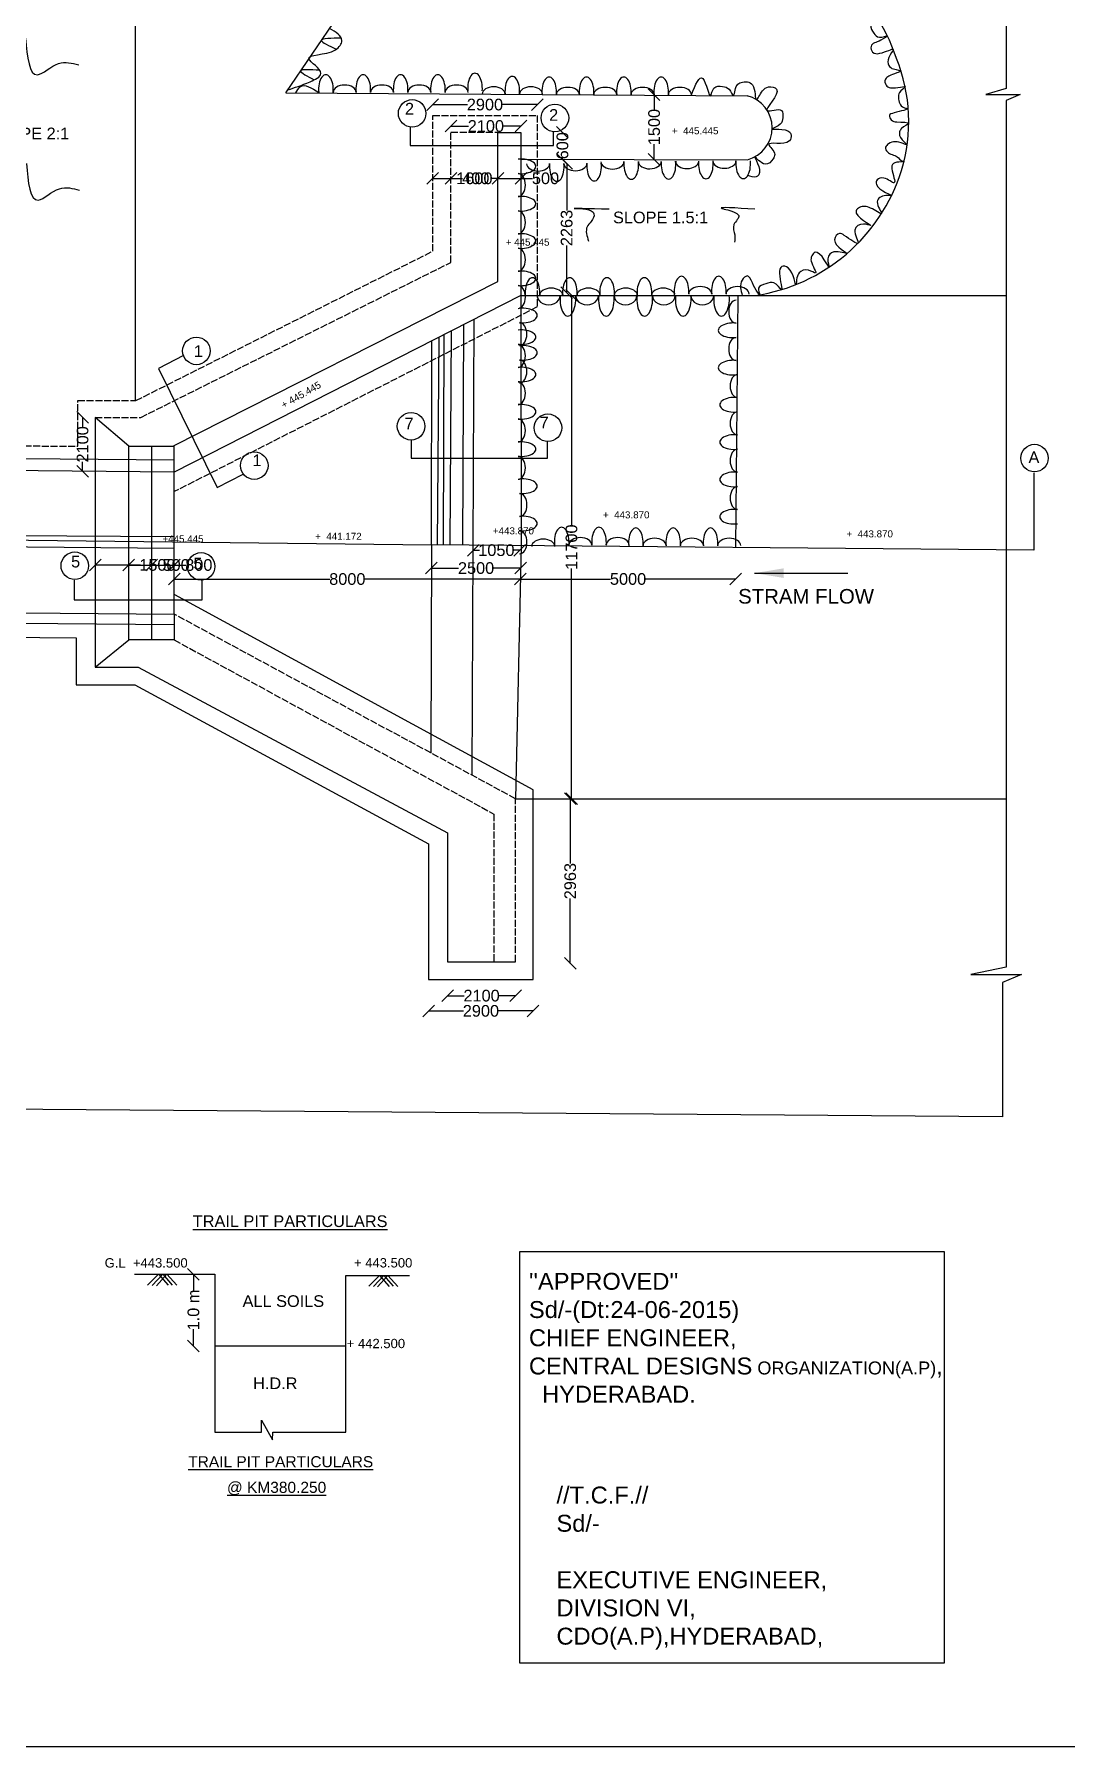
# Model space of a CAD drawing. Header units: millimetres. Extents: x 5760592 to 5768701, y 20978528 to 20983100.
# Drawn here: x 5765539 to 5767309, y 20978528 to 20981463 of the extents above; entities that cross this region are included whole.
import ezdxf

# ---------------------------------------------------------------- set-up
doc = ezdxf.new("R2010")
doc.units = ezdxf.units.MM
doc.header["$MEASUREMENT"] = 0
doc.linetypes.add('ACAD_ISO02W100', pattern=[15, 12, -3])
for name, color, linetype in [('DIMENSIONS', 7, 'Continuous'), ('DRAWING', 7, 'Continuous'), ('TEXT', 7, 'Continuous')]:
    doc.layers.add(name, color=color, linetype=linetype)
doc.styles.get("Standard").update_dxf_attribs({"font": 'arial.ttf', "height": 20})
doc.dimstyles.get("Standard").update_dxf_attribs({"dimtxt": 20, "dimasz": 20, "dimexe": 0.18, "dimexo": 0.0625, "dimgap": 0.09, "dimtad": 0, "dimdec": 0, "dimzin": 0, "dimdsep": 46, "dimtxsty": 'Standard', "dimblk": 'OBLIQUE', "dimcen": 0.09, "dimse1": 1, "dimse2": 1, "dimadec": 0, "dimazin": 0, "dimtfac": 1, "dimtdec": 0, "dimtofl": 0, "dimtmove": 0, "dimatfit": 3, "dimfxl": 1, "dimtolj": 1, "dimtzin": 0, "dimarcsym": 0})

# ---------------------------------------------------------------- blocks, each defined once
blk = doc.blocks.new('_Oblique')
at = {"color": 0, "linetype": 'ByBlock', "lineweight": -2}
blk.add_line((-0.5, -0.5), (0.5, 0.5), dxfattribs=at)
blk = doc.blocks.new('*D70')
at = {"layer": 'Defpoints', "color": 0}
for p in [(5765643.7, 20980806), (5765622, 20980713.5), (5765642.8, 20980713.5)]:
    blk.add_point(p, dxfattribs=at)
at = {"layer": 'DIMENSIONS', "color": 0, "lineweight": -2}
for p, q in [((5765622, 20980806), (5765622, 20980789.9)), ((5765622, 20980713.5), (5765622, 20980729.7))]:
    blk.add_line(p, q, dxfattribs=at)
at = {"layer": 'DIMENSIONS', "color": 0, "lineweight": -2, "xscale": 20, "yscale": 20, "zscale": 20}
for p, rotation in [((5765622, 20980806), 90), ((5765622, 20980713.5), 270)]:
    blk.add_blockref('_Oblique', p, dxfattribs=dict(at, rotation=rotation))
at = {"layer": 'DIMENSIONS', "color": 0, "insert": (5765622, 20980759.8), "char_height": 20, "attachment_point": 5, "rotation": 90}
blk.add_mtext('\\A1;2100', dxfattribs=at)
blk = doc.blocks.new('*D71')
at = {"layer": 'Defpoints', "color": 0}
for p in [(5765643.7, 20980553.1), (5765701.2, 20980553.1), (5765701.2, 20980553.1)]:
    blk.add_point(p, dxfattribs=at)
at = {"layer": 'DIMENSIONS', "color": 0, "lineweight": -2}
for p, q in [((5765643.7, 20980553.1), (5765701.2, 20980553.1)), ((5765701.2, 20980553.1), (5765721.2, 20980553.1))]:
    blk.add_line(p, q, dxfattribs=at)
at = {"layer": 'DIMENSIONS', "color": 0, "lineweight": -2, "xscale": 20, "yscale": 20, "zscale": 20, "rotation": 180}
blk.add_blockref('_Oblique', (5765643.7, 20980553.1), dxfattribs=at)
at = {"layer": 'DIMENSIONS', "color": 0, "lineweight": -2, "xscale": 20, "yscale": 20, "zscale": 20}
blk.add_blockref('_Oblique', (5765701.2, 20980553.1), dxfattribs=at)
at = {"layer": 'DIMENSIONS', "color": 0, "insert": (5765750.2, 20980553.1), "char_height": 20, "attachment_point": 5}
blk.add_mtext('\\A1;1500', dxfattribs=at)
blk = doc.blocks.new('*D72')
at = {"layer": 'Defpoints', "color": 0}
for p in [(5765701.2, 20980553.1), (5765740.1, 20980553), (5765740.1, 20980553)]:
    blk.add_point(p, dxfattribs=at)
at = {"layer": 'DIMENSIONS', "color": 0, "lineweight": -2}
for p, q in [((5765701.2, 20980553), (5765740.1, 20980553)), ((5765740.1, 20980553), (5765760.1, 20980553))]:
    blk.add_line(p, q, dxfattribs=at)
at = {"layer": 'DIMENSIONS', "color": 0, "lineweight": -2, "xscale": 20, "yscale": 20, "zscale": 20, "rotation": 180}
blk.add_blockref('_Oblique', (5765701.2, 20980553), dxfattribs=at)
at = {"layer": 'DIMENSIONS', "color": 0, "lineweight": -2, "xscale": 20, "yscale": 20, "zscale": 20}
blk.add_blockref('_Oblique', (5765740.1, 20980553), dxfattribs=at)
at = {"layer": 'DIMENSIONS', "color": 0, "insert": (5765782.3, 20980553), "char_height": 20, "attachment_point": 5}
blk.add_mtext('\\A1;500', dxfattribs=at)
blk = doc.blocks.new('*D73')
at = {"layer": 'Defpoints', "color": 0}
for p in [(5765740.1, 20980553), (5765779, 20980553), (5765779, 20980553)]:
    blk.add_point(p, dxfattribs=at)
at = {"layer": 'DIMENSIONS', "color": 0, "lineweight": -2}
for p, q in [((5765740.1, 20980553), (5765779, 20980553)), ((5765779, 20980553), (5765799, 20980553))]:
    blk.add_line(p, q, dxfattribs=at)
at = {"layer": 'DIMENSIONS', "color": 0, "lineweight": -2, "xscale": 20, "yscale": 20, "zscale": 20, "rotation": 180}
blk.add_blockref('_Oblique', (5765740.1, 20980553), dxfattribs=at)
at = {"layer": 'DIMENSIONS', "color": 0, "lineweight": -2, "xscale": 20, "yscale": 20, "zscale": 20}
blk.add_blockref('_Oblique', (5765779, 20980553), dxfattribs=at)
at = {"layer": 'DIMENSIONS', "color": 0, "insert": (5765821.2, 20980553), "char_height": 20, "attachment_point": 5}
blk.add_mtext('\\A1;800', dxfattribs=at)
blk = doc.blocks.new('*D74')
at = {"layer": 'Defpoints', "color": 0}
for p in [(5765779, 20980537.8), (5766372.4, 20980528.9), (5766372.4, 20980524.4)]:
    blk.add_point(p, dxfattribs=at)
at = {"layer": 'DIMENSIONS', "color": 0, "lineweight": -2}
for p, q in [((5765779, 20980528.9), (5766045.8, 20980528.9)), ((5766372.4, 20980528.9), (5766105.7, 20980528.9))]:
    blk.add_line(p, q, dxfattribs=at)
at = {"layer": 'DIMENSIONS', "color": 0, "lineweight": -2, "xscale": 20, "yscale": 20, "zscale": 20, "rotation": 180}
blk.add_blockref('_Oblique', (5765779, 20980528.9), dxfattribs=at)
at = {"layer": 'DIMENSIONS', "color": 0, "lineweight": -2, "xscale": 20, "yscale": 20, "zscale": 20}
blk.add_blockref('_Oblique', (5766372.4, 20980528.9), dxfattribs=at)
at = {"layer": 'DIMENSIONS', "color": 0, "insert": (5766075.7, 20980528.9), "char_height": 20, "attachment_point": 5}
blk.add_mtext('\\A1;8000', dxfattribs=at)
blk = doc.blocks.new('*D75')
at = {"layer": 'Defpoints', "color": 0}
for p in [(5766219.9, 20980551.2), (5766373, 20980547.7), (5766373, 20980547.7)]:
    blk.add_point(p, dxfattribs=at)
at = {"layer": 'DIMENSIONS', "color": 0, "lineweight": -2}
for p, q in [((5766219.9, 20980547.7), (5766266.3, 20980547.7)), ((5766373, 20980547.7), (5766326.5, 20980547.7))]:
    blk.add_line(p, q, dxfattribs=at)
at = {"layer": 'DIMENSIONS', "color": 0, "lineweight": -2, "xscale": 20, "yscale": 20, "zscale": 20, "rotation": 180}
blk.add_blockref('_Oblique', (5766219.9, 20980547.7), dxfattribs=at)
at = {"layer": 'DIMENSIONS', "color": 0, "lineweight": -2, "xscale": 20, "yscale": 20, "zscale": 20}
blk.add_blockref('_Oblique', (5766373, 20980547.7), dxfattribs=at)
at = {"layer": 'DIMENSIONS', "color": 0, "insert": (5766296.4, 20980547.7), "char_height": 20, "attachment_point": 5}
blk.add_mtext('\\A1;2500', dxfattribs=at)
blk = doc.blocks.new('*D76')
at = {"layer": 'Defpoints', "color": 0}
for p in [(5766291.5, 20980583.5), (5766371, 20980578.4), (5766371, 20980572.4)]:
    blk.add_point(p, dxfattribs=at)
at = {"layer": 'DIMENSIONS', "color": 0, "lineweight": -2}
for p, q in [((5766291.5, 20980578.4), (5766302.2, 20980578.4)), ((5766371, 20980578.4), (5766360.2, 20980578.4))]:
    blk.add_line(p, q, dxfattribs=at)
at = {"layer": 'DIMENSIONS', "color": 0, "lineweight": -2, "xscale": 20, "yscale": 20, "zscale": 20, "rotation": 180}
blk.add_blockref('_Oblique', (5766291.5, 20980578.4), dxfattribs=at)
at = {"layer": 'DIMENSIONS', "color": 0, "lineweight": -2, "xscale": 20, "yscale": 20, "zscale": 20}
blk.add_blockref('_Oblique', (5766371, 20980578.4), dxfattribs=at)
at = {"layer": 'DIMENSIONS', "color": 0, "insert": (5766331.2, 20980578.4), "char_height": 20, "attachment_point": 5}
blk.add_mtext('\\A1;1050', dxfattribs=at)
blk = doc.blocks.new('*D77')
at = {"layer": 'Defpoints', "color": 0}
for p in [(5766467, 20981015), (5766460, 20980152.4), (5766467, 20980152.4)]:
    blk.add_point(p, dxfattribs=at)
at = {"layer": 'DIMENSIONS', "color": 0, "lineweight": -2}
for p, q in [((5766460, 20981015), (5766460, 20980620.4)), ((5766460, 20980152.4), (5766460, 20980546.9))]:
    blk.add_line(p, q, dxfattribs=at)
at = {"layer": 'DIMENSIONS', "color": 0, "lineweight": -2, "xscale": 20, "yscale": 20, "zscale": 20}
for p, rotation in [((5766460, 20981015), 90), ((5766460, 20980152.4), 270)]:
    blk.add_blockref('_Oblique', p, dxfattribs=dict(at, rotation=rotation))
at = {"layer": 'DIMENSIONS', "color": 0, "insert": (5766460, 20980583.7), "char_height": 20, "attachment_point": 5, "rotation": 90}
blk.add_mtext('\\A1;11700', dxfattribs=at)
blk = doc.blocks.new('*D78')
at = {"layer": 'Defpoints', "color": 0}
for p in [(5766451.7, 20981241.3), (5766466.7, 20981241.3), (5766444.5, 20981019.9)]:
    blk.add_point(p, dxfattribs=at)
at = {"layer": 'DIMENSIONS', "color": 0, "lineweight": -2}
for p, q in [((5766451.7, 20981241.3), (5766451.7, 20981160.7)), ((5766451.7, 20981019.9), (5766451.7, 20981100.5))]:
    blk.add_line(p, q, dxfattribs=at)
at = {"layer": 'DIMENSIONS', "color": 0, "lineweight": -2, "xscale": 20, "yscale": 20, "zscale": 20}
for p, rotation in [((5766451.7, 20981241.3), 90), ((5766451.7, 20981019.9), 270)]:
    blk.add_blockref('_Oblique', p, dxfattribs=dict(at, rotation=rotation))
at = {"layer": 'DIMENSIONS', "color": 0, "insert": (5766451.7, 20981130.6), "char_height": 20, "attachment_point": 5, "rotation": 90}
blk.add_mtext('\\A1;2263', dxfattribs=at)
blk = doc.blocks.new('*D79')
at = {"layer": 'Defpoints', "color": 0}
for p in [(5766253.3, 20981215.7), (5766333.8, 20981215.7), (5766333.8, 20981215.7)]:
    blk.add_point(p, dxfattribs=at)
at = {"layer": 'DIMENSIONS', "color": 0, "lineweight": -2}
for p, q in [((5766253.3, 20981215.7), (5766264.5, 20981215.7)), ((5766333.8, 20981215.7), (5766322.5, 20981215.7))]:
    blk.add_line(p, q, dxfattribs=at)
at = {"layer": 'DIMENSIONS', "color": 0, "lineweight": -2, "xscale": 20, "yscale": 20, "zscale": 20, "rotation": 180}
blk.add_blockref('_Oblique', (5766253.3, 20981215.7), dxfattribs=at)
at = {"layer": 'DIMENSIONS', "color": 0, "lineweight": -2, "xscale": 20, "yscale": 20, "zscale": 20}
blk.add_blockref('_Oblique', (5766333.8, 20981215.7), dxfattribs=at)
at = {"layer": 'DIMENSIONS', "color": 0, "insert": (5766293.5, 20981215.7), "char_height": 20, "attachment_point": 5}
blk.add_mtext('\\A1;1600', dxfattribs=at)
blk = doc.blocks.new('*D80')
at = {"layer": 'Defpoints', "color": 0}
for p in [(5766222, 20981215.7), (5766253.3, 20981215.7), (5766253.3, 20981215.7)]:
    blk.add_point(p, dxfattribs=at)
at = {"layer": 'DIMENSIONS', "color": 0, "lineweight": -2}
for p, q in [((5766222, 20981215.7), (5766253.3, 20981215.7)), ((5766253.3, 20981215.7), (5766273.3, 20981215.7))]:
    blk.add_line(p, q, dxfattribs=at)
at = {"layer": 'DIMENSIONS', "color": 0, "lineweight": -2, "xscale": 20, "yscale": 20, "zscale": 20, "rotation": 180}
blk.add_blockref('_Oblique', (5766222, 20981215.7), dxfattribs=at)
at = {"layer": 'DIMENSIONS', "color": 0, "lineweight": -2, "xscale": 20, "yscale": 20, "zscale": 20}
blk.add_blockref('_Oblique', (5766253.3, 20981215.7), dxfattribs=at)
at = {"layer": 'DIMENSIONS', "color": 0, "insert": (5766295.8, 20981215.7), "char_height": 20, "attachment_point": 5}
blk.add_mtext('\\A1;400', dxfattribs=at)
blk = doc.blocks.new('*D81')
at = {"layer": 'Defpoints', "color": 0}
for p in [(5766333.8, 20981215.7), (5766373.2, 20981215.7), (5766373.2, 20981215.7)]:
    blk.add_point(p, dxfattribs=at)
at = {"layer": 'DIMENSIONS', "color": 0, "lineweight": -2}
for p, q in [((5766333.8, 20981215.7), (5766373.2, 20981215.7)), ((5766373.2, 20981215.7), (5766393.2, 20981215.7))]:
    blk.add_line(p, q, dxfattribs=at)
at = {"layer": 'DIMENSIONS', "color": 0, "lineweight": -2, "xscale": 20, "yscale": 20, "zscale": 20, "rotation": 180}
blk.add_blockref('_Oblique', (5766333.8, 20981215.7), dxfattribs=at)
at = {"layer": 'DIMENSIONS', "color": 0, "lineweight": -2, "xscale": 20, "yscale": 20, "zscale": 20}
blk.add_blockref('_Oblique', (5766373.2, 20981215.7), dxfattribs=at)
at = {"layer": 'DIMENSIONS', "color": 0, "insert": (5766415.4, 20981215.7), "char_height": 20, "attachment_point": 5}
blk.add_mtext('\\A1;500', dxfattribs=at)
blk = doc.blocks.new('*D82')
at = {"layer": 'Defpoints', "color": 0}
for p in [(5766253.3, 20981294.9), (5766373.2, 20981305.3), (5766373.2, 20981294.5)]:
    blk.add_point(p, dxfattribs=at)
at = {"layer": 'DIMENSIONS', "color": 0, "lineweight": -2}
for p, q in [((5766253.3, 20981305.3), (5766283.2, 20981305.3)), ((5766373.2, 20981305.3), (5766343.3, 20981305.3))]:
    blk.add_line(p, q, dxfattribs=at)
at = {"layer": 'DIMENSIONS', "color": 0, "lineweight": -2, "xscale": 20, "yscale": 20, "zscale": 20, "rotation": 180}
blk.add_blockref('_Oblique', (5766253.3, 20981305.3), dxfattribs=at)
at = {"layer": 'DIMENSIONS', "color": 0, "lineweight": -2, "xscale": 20, "yscale": 20, "zscale": 20}
blk.add_blockref('_Oblique', (5766373.2, 20981305.3), dxfattribs=at)
at = {"layer": 'DIMENSIONS', "color": 0, "insert": (5766313.2, 20981305.3), "char_height": 20, "attachment_point": 5}
blk.add_mtext('\\A1;2100', dxfattribs=at)
blk = doc.blocks.new('*D83')
at = {"layer": 'Defpoints', "color": 0}
for p in [(5766222, 20981323.5), (5766401.2, 20981342.1), (5766401.2, 20981323.5)]:
    blk.add_point(p, dxfattribs=at)
at = {"layer": 'DIMENSIONS', "color": 0, "lineweight": -2}
for p, q in [((5766222, 20981342.1), (5766281.5, 20981342.1)), ((5766401.2, 20981342.1), (5766341.7, 20981342.1))]:
    blk.add_line(p, q, dxfattribs=at)
at = {"layer": 'DIMENSIONS', "color": 0, "lineweight": -2, "xscale": 20, "yscale": 20, "zscale": 20, "rotation": 180}
blk.add_blockref('_Oblique', (5766222, 20981342.1), dxfattribs=at)
at = {"layer": 'DIMENSIONS', "color": 0, "lineweight": -2, "xscale": 20, "yscale": 20, "zscale": 20}
blk.add_blockref('_Oblique', (5766401.2, 20981342.1), dxfattribs=at)
at = {"layer": 'DIMENSIONS', "color": 0, "insert": (5766311.6, 20981342.1), "char_height": 20, "attachment_point": 5}
blk.add_mtext('\\A1;2900', dxfattribs=at)
blk = doc.blocks.new('*D84')
at = {"layer": 'Defpoints', "color": 0}
for p in [(5766429.3, 20981294.6), (5766429.2, 20981248.6), (5766444.5, 20981248.6)]:
    blk.add_point(p, dxfattribs=at)
at = {"layer": 'DIMENSIONS', "color": 0, "lineweight": -2}
for p, q in [((5766444.5, 20981294.6), (5766444.5, 20981293.8)), ((5766444.5, 20981248.6), (5766444.5, 20981249.4))]:
    blk.add_line(p, q, dxfattribs=at)
at = {"layer": 'DIMENSIONS', "color": 0, "lineweight": -2, "xscale": 20, "yscale": 20, "zscale": 20}
for p, rotation in [((5766444.5, 20981294.6), 90), ((5766444.5, 20981248.6), 270)]:
    blk.add_blockref('_Oblique', p, dxfattribs=dict(at, rotation=rotation))
at = {"layer": 'DIMENSIONS', "color": 0, "insert": (5766444.5, 20981271.6), "char_height": 20, "attachment_point": 5, "rotation": 90}
blk.add_mtext('\\A1;600', dxfattribs=at)
blk = doc.blocks.new('*D85')
at = {"layer": 'Defpoints', "color": 0}
for p in [(5766601.4, 20981359), (5766601.1, 20981248.2), (5766601.6, 20981248.2)]:
    blk.add_point(p, dxfattribs=at)
at = {"layer": 'DIMENSIONS', "color": 0, "lineweight": -2}
for p, q in [((5766601.6, 20981359), (5766601.6, 20981332.6)), ((5766601.6, 20981248.2), (5766601.6, 20981274.6))]:
    blk.add_line(p, q, dxfattribs=at)
at = {"layer": 'DIMENSIONS', "color": 0, "lineweight": -2, "xscale": 20, "yscale": 20, "zscale": 20}
for p, rotation in [((5766601.6, 20981359), 90), ((5766601.6, 20981248.2), 270)]:
    blk.add_blockref('_Oblique', p, dxfattribs=dict(at, rotation=rotation))
at = {"layer": 'DIMENSIONS', "color": 0, "insert": (5766601.6, 20981303.6), "char_height": 20, "attachment_point": 5, "rotation": 90}
blk.add_mtext('\\A1;1500', dxfattribs=at)
blk = doc.blocks.new('*D86')
at = {"layer": 'Defpoints', "color": 0}
for p in [(5766741.3, 20980582.9), (5766741.3, 20980529), (5766372.4, 20980524.4)]:
    blk.add_point(p, dxfattribs=at)
at = {"layer": 'DIMENSIONS', "color": 0, "lineweight": -2}
for p, q in [((5766372.4, 20980529), (5766527, 20980529)), ((5766741.3, 20980529), (5766586.8, 20980529))]:
    blk.add_line(p, q, dxfattribs=at)
at = {"layer": 'DIMENSIONS', "color": 0, "lineweight": -2, "xscale": 20, "yscale": 20, "zscale": 20, "rotation": 180}
blk.add_blockref('_Oblique', (5766372.4, 20980529), dxfattribs=at)
at = {"layer": 'DIMENSIONS', "color": 0, "lineweight": -2, "xscale": 20, "yscale": 20, "zscale": 20}
blk.add_blockref('_Oblique', (5766741.3, 20980529), dxfattribs=at)
at = {"layer": 'DIMENSIONS', "color": 0, "insert": (5766556.9, 20980529), "char_height": 20, "attachment_point": 5}
blk.add_mtext('\\A1;5000', dxfattribs=at)
blk = doc.blocks.new('*D101')
at = {"layer": 'Defpoints', "color": 0}
for p in [(5766215.1, 20979842.5), (5766394.2, 20979849.4), (5766394.2, 20979788.8)]:
    blk.add_point(p, dxfattribs=at)
at = {"layer": 'TEXT', "color": 0, "lineweight": -2}
for p, q in [((5766215.1, 20979788.8), (5766274.6, 20979788.8)), ((5766394.2, 20979788.8), (5766334.7, 20979788.8))]:
    blk.add_line(p, q, dxfattribs=at)
at = {"layer": 'TEXT', "color": 0, "lineweight": -2, "xscale": 20, "yscale": 20, "zscale": 20, "rotation": 180}
blk.add_blockref('_Oblique', (5766215.1, 20979788.8), dxfattribs=at)
at = {"layer": 'TEXT', "color": 0, "lineweight": -2, "xscale": 20, "yscale": 20, "zscale": 20}
blk.add_blockref('_Oblique', (5766394.2, 20979788.8), dxfattribs=at)
at = {"layer": 'TEXT', "color": 0, "insert": (5766304.7, 20979788.8), "char_height": 20, "attachment_point": 5}
blk.add_mtext('\\A1;2900', dxfattribs=at)
blk = doc.blocks.new('*D102')
at = {"layer": 'Defpoints', "color": 0}
for p in [(5766247.5, 20979873.1), (5766364, 20979873.1), (5766364, 20979814.9)]:
    blk.add_point(p, dxfattribs=at)
at = {"layer": 'TEXT', "color": 0, "lineweight": -2}
for p, q in [((5766247.5, 20979814.9), (5766275.7, 20979814.9)), ((5766364, 20979814.9), (5766335.9, 20979814.9))]:
    blk.add_line(p, q, dxfattribs=at)
at = {"layer": 'TEXT', "color": 0, "lineweight": -2, "xscale": 20, "yscale": 20, "zscale": 20, "rotation": 180}
blk.add_blockref('_Oblique', (5766247.5, 20979814.9), dxfattribs=at)
at = {"layer": 'TEXT', "color": 0, "lineweight": -2, "xscale": 20, "yscale": 20, "zscale": 20}
blk.add_blockref('_Oblique', (5766364, 20979814.9), dxfattribs=at)
at = {"layer": 'TEXT', "color": 0, "insert": (5766305.8, 20979814.9), "char_height": 20, "attachment_point": 5}
blk.add_mtext('\\A1;2100', dxfattribs=at)
blk = doc.blocks.new('*D103')
at = {"layer": 'Defpoints', "color": 0}
for p in [(5766460, 20980152.4), (5766457.8, 20979870.2), (5766460, 20979870.2)]:
    blk.add_point(p, dxfattribs=at)
at = {"layer": 'TEXT', "color": 0, "lineweight": -2}
for p, q in [((5766457.8, 20980152.4), (5766457.8, 20980041.4)), ((5766457.8, 20979870.2), (5766457.8, 20979981.2))]:
    blk.add_line(p, q, dxfattribs=at)
at = {"layer": 'TEXT', "color": 0, "lineweight": -2, "xscale": 20, "yscale": 20, "zscale": 20}
for p, rotation in [((5766457.8, 20980152.4), 90), ((5766457.8, 20979870.2), 270)]:
    blk.add_blockref('_Oblique', p, dxfattribs=dict(at, rotation=rotation))
at = {"layer": 'TEXT', "color": 0, "insert": (5766457.8, 20980011.3), "char_height": 20, "attachment_point": 5, "rotation": 90}
blk.add_mtext('\\A1;2963', dxfattribs=at)
blk = doc.blocks.new('*D104')
at = {"layer": 'Defpoints', "color": 0}
for p in [(5765848.6, 20979337.5), (5765812, 20979214.8), (5765848.6, 20979214.8)]:
    blk.add_point(p, dxfattribs=at)
at = {"layer": 'TEXT', "color": 0, "lineweight": -2}
for p, q in [((5765812, 20979337.5), (5765812, 20979308.8)), ((5765812, 20979214.8), (5765812, 20979243.6))]:
    blk.add_line(p, q, dxfattribs=at)
at = {"layer": 'TEXT', "color": 0, "lineweight": -2, "xscale": 20, "yscale": 20, "zscale": 20}
for p, rotation in [((5765812, 20979337.5), 90), ((5765812, 20979214.8), 270)]:
    blk.add_blockref('_Oblique', p, dxfattribs=dict(at, rotation=rotation))
at = {"layer": 'TEXT', "color": 0, "insert": (5765812, 20979276.2), "char_height": 20, "attachment_point": 5, "rotation": 90}
blk.add_mtext('\\A1;1.0 m', dxfattribs=at)

msp = doc.modelspace()

# ---------------------------------------------------------------- linework, layer by layer
at = {"layer": 'DIMENSIONS', "color": 0}
msp.add_lwpolyline([(5766371.6, 20979376.5), (5767098.5, 20979376.5), (5767098.5, 20978671.1), (5766371.6, 20978671.1)], close=True, dxfattribs=at)
at = {"layer": 'DRAWING', "color": 0}
msp.add_lwpolyline([(5760592.1, 20983100), (5768629.1, 20983100), (5768629.1, 20978527.7), (5760592.1, 20978527.7)], close=True, dxfattribs=at)
for points in [[(5763652.4, 20981724.9), (5766031.7, 20981724.9), (5766057, 20981674.8), (5766057, 20981724.9), (5767017.5, 20981724.9), (5767038.4, 20981684.8), (5767038.4, 20981724.6), (5767204.8, 20981724.6), (5767204.8, 20981369.8), (5767170, 20981359.6), (5767228.9, 20981359.6), (5767204.8, 20981349.3), (5767204.8, 20979864), (5767144.6, 20979851.4), (5767231.2, 20979851.4), (5767198.5, 20979837.8), (5767198.5, 20979607.4), (5760692.7, 20979657.2)], [(5765712, 20981724.9), (5765712, 20980834.8)], [(5765970.3, 20981362.3), (5766151, 20981628.2), (5766755.6, 20981623.6)], [(5765970.3, 20981362.3), (5766761, 20981357.1)], [(5765779.2, 20980678.8), (5765779.2, 20980757.6), (5766333.8, 20981038.8), (5766333.8, 20981294.5), (5766373.2, 20981294.5), (5766373.2, 20981015), (5765779.2, 20980712.2)], [(5766183.5, 20981303.1), (5766183.5, 20981271.9), (5766429.3, 20981271.9), (5766429.3, 20981294.6)], [(5766373.2, 20981248.7), (5766761.4, 20981247.7)], [(5765779.2, 20980712.2), (5762401, 20980745.2), (5762324.5, 20980745.2), (5761369.8, 20981039.5)], [(5766373.2, 20981015), (5766775, 20981015)], [(5766373.2, 20981015), (5766373.8, 20980586.2)], [(5766745.3, 20981015), (5766741.3, 20980582.9)], [(5766775, 20981015), (5767204.8, 20981015)], [(5766289.5, 20980192.7), (5766293.4, 20980974.3)], [(5762322.7, 20980632.6), (5766220, 20980587.6), (5766220.3, 20980937)], [(5766230.5, 20980587.5), (5766233.4, 20980943.7)], [(5766241.2, 20980947.7), (5766240.1, 20980587.4)], [(5766251.9, 20980587.3), (5766254.4, 20980954.4)], [(5766274.6, 20980964.7), (5766273.1, 20980587.1)], [(5765795, 20980912.2), (5765752.2, 20980890), (5765852.7, 20980685.8), (5765897.1, 20980708.9)], [(5765643.7, 20980806), (5765643.7, 20980378.1), (5765717, 20980378.1), (5766247.5, 20980094), (5766247.5, 20979873.1), (5766364, 20979873.1)], [(5765778.9, 20980468.8), (5765778.9, 20980424.6), (5765701.2, 20980424.6), (5765701.2, 20980756.5), (5765643.7, 20980806)], [(5765779.2, 20980732.9), (5762322.7, 20980762.9)], [(5766185.1, 20980767.9), (5766185.1, 20980735.9), (5766418.6, 20980735.9), (5766418.6, 20980764.5)], [(5765701.2, 20980756.5), (5765779.2, 20980756.5)], [(5765740.2, 20980756.5), (5765740.1, 20980424.6)], [(5767252.5, 20980711.3), (5767252.5, 20980578.2), (5766220, 20980587.6)], [(5765778.9, 20980468.8), (5765779.2, 20980678.8)], [(5760992.8, 20980631.8), (5765779.1, 20980601.9)], [(5765779.1, 20980581.5), (5762322.7, 20980612.6)], [(5766220, 20980587.6), (5766219.1, 20980230.8)], [(5766373.8, 20980586.2), (5766364, 20980152.4)], [(5765607.6, 20980527.3), (5765607.6, 20980493.2), (5765826.9, 20980493.2), (5765826.9, 20980526.3)], [(5761338.8, 20980192), (5761338.8, 20979833.4), (5761480.7, 20979833.4), (5761480.7, 20980110.7), (5762296.4, 20980372), (5762322.9, 20980374.3), (5762426.2, 20980374.3), (5762426.2, 20980457.1), (5765611.2, 20980428.2), (5765611.2, 20980347.4), (5765711.7, 20980347.4), (5766215.1, 20980075.2), (5766215.1, 20979842.5), (5766394.2, 20979842.5), (5766394.2, 20980167.6), (5765779.8, 20980502)], [(5762322.7, 20980498.9), (5765778.9, 20980468.8)], [(5765778.9, 20980450.3), (5762322.7, 20980480.1)], [(5765643.7, 20980378.1), (5765701.2, 20980424.6)], [(5766364, 20980152.4), (5767204.8, 20980152.4)], [(5765711, 20979337.5), (5765848.6, 20979337.5), (5765848.6, 20979066.9), (5765928.5, 20979066.9), (5765928.5, 20979087.4), (5765947.6, 20979053.6), (5765948.2, 20979066.9), (5766072.9, 20979066.9), (5766072.9, 20979335.3), (5766182.4, 20979335.3)], [(5765733.5, 20979318.8), (5765752.1, 20979337.5), (5765768.8, 20979318.6)], [(5765741.5, 20979318.5), (5765759.6, 20979337.5), (5765775.6, 20979318.8)], [(5765748.6, 20979317.9), (5765766.3, 20979337.5), (5765783.5, 20979318.7)], [(5766112.3, 20979316.8), (5766130.9, 20979335.5), (5766147.7, 20979316.6)], [(5766120.3, 20979316.5), (5766138.5, 20979335.5), (5766154.4, 20979316.8)], [(5766127.5, 20979316), (5766145.1, 20979335.5), (5766162.3, 20979316.7)], [(5765848.6, 20979214.8), (5766072.9, 20979214.8)]]:
    msp.add_lwpolyline(points, dxfattribs=at)
at = {"layer": 'DRAWING', "color": 0, "linetype": 'ACAD_ISO02W100'}
for points in [[(5761338.8, 20980630.6), (5761338.8, 20981398.3), (5761485.9, 20981398.3), (5761485.9, 20981121.7), (5762308.8, 20980869.7), (5762432.3, 20980869.7), (5762432.3, 20980782.2), (5765613.9, 20980756.5), (5765613.9, 20980834.8), (5765713.1, 20980834.8), (5766222, 20981090.8), (5766222, 20981323.5), (5766401.2, 20981323.5), (5766401.2, 20980995.3), (5765779.2, 20980678.8)], [(5765643.7, 20980806), (5765721.8, 20980806), (5766253.3, 20981071.7), (5766253.3, 20981294.9), (5766333.8, 20981294.9)], [(5766364, 20979873.1), (5766364, 20980152.4), (5765778.9, 20980468.8)], [(5765778.9, 20980424.6), (5766327.1, 20980126.2), (5766327.1, 20979873.1)]]:
    msp.add_lwpolyline(points, dxfattribs=at)
at = {"layer": 'DRAWING', "color": 0}
for centre in [(5766186.8, 20981327.1), (5766431.5, 20981319.2), (5765817, 20980920), (5766185, 20980790.8), (5766419.6, 20980788.3), (5765916.2, 20980723.4), (5767253.5, 20980736.3), (5765608.6, 20980551.8), (5765825.1, 20980550.7)]:
    msp.add_circle(centre, 23.6, dxfattribs=at)
for centre, radius, start, end in [((5766738.2, 20981331.2), 292.9, 17.9086, 86.6012), ((5766749.9, 20981313.1), 288.1, 343.0729, 22.0515), ((5766747.5, 20981302.4), 56.4, 284.2664, 76.1804), ((5766729.6, 20981321.6), 310, 278.4229, 342.6587)]:
    msp.add_arc(centre, radius, start, end, dxfattribs=at)
for centre, major_axis, ratio, start_param, end_param in [((5766039.1, 20981368), (-0.2, 25.4), 0.494836, 4.512841, 8.04733), ((5766103.1, 20981368), (-0.2, 25.4), 0.494836, 4.512841, 8.04733), ((5766167.1, 20981368), (-0.2, 25.4), 0.494836, 4.512841, 8.04733), ((5766231, 20981368), (-0.2, 25.4), 0.494836, 4.512841, 8.04733), ((5766294.6, 20981370.5), (-0.2, 25.4), 0.494836, 4.512841, 8.04733), ((5766358.5, 20981365.1), (-0.2, 25.4), 0.494836, 4.512841, 8.04733), ((5766421.8, 20981364), (-0.2, 25.4), 0.494836, 4.512841, 8.04733), ((5766485.8, 20981364), (-0.2, 25.4), 0.494836, 4.512841, 8.04733), ((5766549.7, 20981364), (-0.2, 25.4), 0.494836, 4.512841, 8.04733), ((5766613.7, 20981364), (-0.2, 25.4), 0.494836, 4.512841, 8.04733), ((5766071.1, 20981363), (-19.7, 0), 0.640135, 3.141593, 6.283185), ((5766135.1, 20981363), (-19.7, 0), 0.640135, 3.141593, 6.283185), ((5766199.1, 20981363), (-19.7, 0), 0.640135, 3.141593, 6.283185), ((5766263, 20981363), (-19.7, 0), 0.640135, 3.141593, 6.283185), ((5766326.6, 20981360.1), (-19.7, 0), 0.640135, 3.141593, 6.283185), ((5766390.5, 20981360.1), (-19.7, 0), 0.640135, 3.141593, 6.283185), ((5766453.8, 20981359), (-19.7, 0), 0.640135, 3.141593, 6.283185), ((5766517.8, 20981359), (-19.7, 0), 0.640135, 3.141593, 6.283185), ((5766581.7, 20981359), (-19.7, 0), 0.640135, 3.141593, 6.283185), ((5766645.7, 20981359), (-19.7, 0), 0.640135, 3.141593, 6.283185), ((5766373.3, 20981236.2), (25.4, 0.2), 0.494836, 4.512841, 8.04733), ((5766402.7, 20981240.9), (19.7, 0.1), 0.640135, 3.141593, 6.283185), ((5766434.8, 20981236.2), (0.3, -25.4), 0.494836, 4.512841, 8.04733), ((5766466.7, 20981241.3), (19.7, 0.1), 0.640135, 3.141593, 6.283185), ((5766498.7, 20981236.6), (0.3, -25.4), 0.494836, 4.512841, 8.04733), ((5766530.2, 20981244.3), (19.7, 0.1), 0.640135, 3.141593, 6.283185), ((5766562.3, 20981239.6), (0.3, -25.4), 0.494836, 4.512841, 8.04733), ((5766594.2, 20981244.7), (19.7, 0.1), 0.640135, 3.141593, 6.283185), ((5766626.2, 20981240), (0.3, -25.4), 0.494836, 4.512841, 8.04733), ((5766658.2, 20981245.1), (19.7, 0.1), 0.640135, 3.141593, 6.283185), ((5766690.2, 20981240.4), (0.3, -25.4), 0.494836, 4.512841, 8.04733), ((5766722.1, 20981245.6), (19.7, 0.1), 0.640135, 3.141593, 6.283185), ((5766754.2, 20981240.8), (0.3, -25.4), 0.494836, 4.512841, 8.04733), ((5766368.3, 20981204.2), (0, 19.7), 0.640135, 3.141593, 6.283185), ((5766373.3, 20981172.2), (25.4, 0.2), 0.494836, 4.512841, 8.04733), ((5766368.3, 20981140.2), (0, 19.7), 0.640135, 3.141593, 6.283185), ((5766373.3, 20981108.2), (25.4, 0.2), 0.494836, 4.512841, 8.04733), ((5766368.3, 20981076.2), (0, 19.7), 0.640135, 3.141593, 6.283185), ((5766373.3, 20981044.3), (25.4, 0.2), 0.494836, 4.512841, 8.04733), ((5766368.3, 20981012.3), (0, 19.7), 0.640135, 3.141593, 6.283185), ((5766393.1, 20981019.9), (-0.2, 25.4), 0.494836, 4.512841, 8.04733), ((5766425.1, 20981015), (-19.7, 0), 0.640135, 3.141593, 6.283185), ((5766457.1, 20981019.9), (-0.2, 25.4), 0.494836, 4.512841, 8.04733), ((5766489.1, 20981015), (-19.7, 0), 0.640135, 3.141593, 6.283185), ((5766521, 20981019.9), (-0.2, 25.4), 0.494836, 4.512841, 8.04733), ((5766553, 20981015), (-19.7, 0), 0.640135, 3.141593, 6.283185), ((5766585, 20981019.9), (-0.2, 25.4), 0.494836, 4.512841, 8.04733), ((5766617, 20981015), (-19.7, 0), 0.640135, 3.141593, 6.283185), ((5766648.6, 20981022.5), (-0.2, 25.4), 0.494836, 4.512841, 8.04733), ((5766680.6, 20981017.5), (-19.7, 0), 0.640135, 3.141593, 6.283185), ((5766712.5, 20981022.5), (-0.2, 25.4), 0.494836, 4.512841, 8.04733), ((5766744.5, 20981017.5), (-19.7, 0), 0.640135, 3.141593, 6.283185), ((5766420.8, 20981015), (-19.6, 0), 0.821429, 0, 3.141593), ((5766453.8, 20981009.2), (-0.3, -29.5), 0.455807, 4.518956, 8.058211), ((5766486.6, 20981015), (-19.6, 0), 0.821429, 0, 3.141593), ((5766519.7, 20981009.2), (-0.3, -29.5), 0.455807, 4.518956, 8.058211), ((5766552.5, 20981015), (-19.6, 0), 0.821429, 0, 3.141593), ((5766585.5, 20981009.2), (-0.3, -29.5), 0.455807, 4.518956, 8.058211), ((5766618.3, 20981015), (-19.6, 0), 0.821429, 0, 3.141593), ((5766651.4, 20981009.2), (-0.3, -29.5), 0.455807, 4.518956, 8.058211), ((5766684.2, 20981015), (-19.6, 0), 0.821429, 0, 3.141593), ((5766717.2, 20981009.2), (-0.3, -29.5), 0.455807, 4.518956, 8.058211), ((5766742, 20980987.3), (0, -19.7), 0.640135, 3.141593, 6.283185), ((5766375.8, 20980980.7), (25.4, 0.2), 0.494836, 4.512841, 8.04733), ((5766370.9, 20980948.7), (0, 19.7), 0.640135, 3.141593, 6.283185), ((5766737, 20980955.3), (-25.4, -0.2), 0.494836, 4.512841, 8.04733), ((5766373.4, 20980943.5), (25.4, 0.2), 0.494836, 4.512841, 8.04733), ((5766742, 20980923.3), (0, -19.7), 0.640135, 3.141593, 6.283185), ((5766368.4, 20980911.5), (0, 19.7), 0.640135, 3.141593, 6.283185), ((5766375.8, 20980916.7), (25.4, 0.2), 0.494836, 4.512841, 8.04733), ((5766373.4, 20980879.5), (25.4, 0.2), 0.494836, 4.512841, 8.04733), ((5766370.9, 20980884.7), (0, 19.7), 0.640135, 3.141593, 6.283185), ((5766737, 20980891.3), (-25.4, -0.2), 0.494836, 4.512841, 8.04733), ((5766744.5, 20980859.8), (0, -19.7), 0.640135, 3.141593, 6.283185), ((5766368.4, 20980847.5), (0, 19.7), 0.640135, 3.141593, 6.283185), ((5766373.4, 20980815.6), (25.4, 0.2), 0.494836, 4.512841, 8.04733), ((5766739.5, 20980827.8), (-25.4, -0.2), 0.494836, 4.512841, 8.04733), ((5766368.4, 20980783.6), (0, 19.7), 0.640135, 3.141593, 6.283185), ((5766744.5, 20980795.8), (0, -19.7), 0.640135, 3.141593, 6.283185), ((5766373.4, 20980751.6), (25.4, 0.2), 0.494836, 4.512841, 8.04733), ((5766739.5, 20980763.8), (-25.4, -0.2), 0.494836, 4.512841, 8.04733), ((5766368.4, 20980719.6), (0, 19.7), 0.640135, 3.141593, 6.283185), ((5766744.5, 20980731.8), (0, -19.7), 0.640135, 3.141593, 6.283185), ((5766739.5, 20980699.8), (-25.4, -0.2), 0.494836, 4.512841, 8.04733), ((5766375.9, 20980688.1), (25.4, 0.2), 0.494836, 4.512841, 8.04733), ((5766371, 20980656), (0, 19.7), 0.640135, 3.141593, 6.283185), ((5766744.5, 20980667.9), (0, -19.7), 0.640135, 3.141593, 6.283185), ((5766739.5, 20980635.9), (-25.4, -0.2), 0.494836, 4.512841, 8.04733), ((5766375.9, 20980624.1), (25.4, 0.2), 0.494836, 4.512841, 8.04733), ((5766443.1, 20980592.3), (-0.2, 25.4), 0.494836, 4.512841, 8.04733), ((5766507.1, 20980592.3), (-0.2, 25.4), 0.494836, 4.512841, 8.04733), ((5766570.3, 20980591.1), (-0.2, 25.4), 0.494836, 4.512841, 8.04733), ((5766634.3, 20980591.1), (-0.2, 25.4), 0.494836, 4.512841, 8.04733), ((5766698.3, 20980591.1), (-0.2, 25.4), 0.494836, 4.512841, 8.04733), ((5766371, 20980592.1), (0, 19.7), 0.640135, 3.141593, 6.283185), ((5766411.5, 20980584.8), (-19.7, 0), 0.640135, 3.141593, 6.283185), ((5766475.1, 20980587.3), (-19.7, 0), 0.640135, 3.141593, 6.283185), ((5766539.1, 20980587.3), (-19.7, 0), 0.640135, 3.141593, 6.283185), ((5766602.3, 20980586.2), (-19.7, 0), 0.640135, 3.141593, 6.283185), ((5766666.3, 20980586.2), (-19.7, 0), 0.640135, 3.141593, 6.283185), ((5766730.3, 20980586.2), (-19.7, 0), 0.640135, 3.141593, 6.283185)]:
    msp.add_ellipse(centre, major_axis=major_axis, ratio=ratio, start_param=start_param, end_param=end_param, dxfattribs=at)
for points in [[(5766831, 20981609), (5766833.4, 20981589.4), (5766862.8, 20981596.3), (5766858.1, 20981574.3), (5766855.9, 20981562.5), (5766866.1, 20981558), (5766889.6, 20981582), (5766889.1, 20981561.7), (5766897.8, 20981553.8), (5766920.2, 20981560.8), (5766909.4, 20981548.4), (5766906.2, 20981530.2), (5766912.6, 20981523.9), (5766939.3, 20981544.2), (5766936, 20981522.6), (5766951.5, 20981507.8), (5766964.9, 20981516.8), (5766952.9, 20981499.7), (5766945.2, 20981489.5), (5766946.6, 20981480.1), (5766981.3, 20981494.7), (5766972.9, 20981478.6), (5766977.9, 20981464.5), (5766987.7, 20981457.5), (5767001.3, 20981460), (5766990.1, 20981452.3), (5766973.3, 20981441.8), (5766976.1, 20981432), (5766988.3, 20981430), (5767011.5, 20981436.5), (5767003.9, 20981423), (5767003.9, 20981409), (5767012, 20981403.2), (5767024.7, 20981399.7), (5767017.4, 20981396.3), (5767003.9, 20981390.9), (5766997.9, 20981385.5), (5766999.1, 20981375.3), (5767006.9, 20981370.9), (5767031.8, 20981372.5), (5767022, 20981362.7), (5767020.4, 20981354.1), (5767029.4, 20981337), (5767034.8, 20981335.6), (5767012.8, 20981328), (5767004.9, 20981323.4), (5767008.1, 20981315.8), (5767017.6, 20981312.5), (5767038, 20981309.9), (5767025.6, 20981301.2), (5767022.4, 20981295.6), (5767026.4, 20981281.9), (5767035.2, 20981273), (5767028.4, 20981275.3), (5767003.5, 20981274.9), (5766998.3, 20981268.9), (5767001.3, 20981261.2), (5767018.2, 20981252.6), (5767026.8, 20981245.4), (5767029.8, 20981244.7), (5767011.7, 20981241.1), (5767009.1, 20981232.3), (5767013.1, 20981208), (5766995.1, 20981216.2), (5766983.9, 20981213.2), (5766982.5, 20981205.4), (5767008.3, 20981185.8), (5766998.7, 20981186.2), (5766983.9, 20981175.5), (5766991.3, 20981155.5), (5766972.6, 20981164.9), (5766953.6, 20981165.7), (5766947.8, 20981160.3), (5766972.8, 20981134.8), (5766960.4, 20981137.4), (5766945.8, 20981127), (5766951.2, 20981104.8), (5766927.5, 20981117.8), (5766919.3, 20981121.2), (5766910.9, 20981110.4), (5766932.1, 20981086.9), (5766909.8, 20981089.6), (5766899.3, 20981077.9), (5766901.6, 20981063.7), (5766877.3, 20981089), (5766871.7, 20981082.8), (5766870.7, 20981073.9), (5766878.3, 20981053.4), (5766866, 20981058.3), (5766850.2, 20981053.7), (5766846.4, 20981045.4), (5766844.7, 20981033.8), (5766831.4, 20981062.1), (5766820.4, 20981064.5), (5766816.4, 20981052.9), (5766819.6, 20981025), (5766807, 20981036.8), (5766792.9, 20981034.8), (5766780.5, 20981027.8), (5766782.5, 20981016.2), (5766770.1, 20981036.4), (5766761, 20981048.5), (5766752.6, 20981041.3), (5766752.6, 20981015)], [(5765973.8, 20981367.4), (5766012, 20981381.4), (5766030.2, 20981395.5), (5766009.8, 20981420.4), (5766055.3, 20981436.1), (5766066.5, 20981451.8), (5766045.3, 20981472.7)], [(5765524.3, 20981455.9), (5765544.7, 20981393.1), (5765580.9, 20981412.6), (5765615.3, 20981410.1)], [(5766065.6, 20981455.9), (5766031.4, 20981452.1), (5766056.8, 20981437.1)], [(5765987.5, 20981362.2), (5765995, 20981372.7), (5766026.8, 20981363)], [(5766028.2, 20981400.9), (5765995.8, 20981399.7), (5766019, 20981384.6)], [(5766665.4, 20981359), (5766685.2, 20981386.8), (5766698.6, 20981357.5), (5766704.1, 20981370.4), (5766718.8, 20981373.1), (5766729.9, 20981368.4), (5766737, 20981357.3), (5766743.7, 20981375.4), (5766750.6, 20981380.1), (5766770.4, 20981375.9), (5766776.6, 20981350.7), (5766787.3, 20981365.5), (5766797.7, 20981372.4), (5766811.2, 20981368.8), (5766795.7, 20981331.6), (5766819.8, 20981331.8), (5766822, 20981319.6), (5766817.8, 20981308.5), (5766803.9, 20981300.5), (5766834, 20981295), (5766836.3, 20981290.5), (5766833.3, 20981279.9), (5766798.3, 20981273.5), (5766808.2, 20981256.6), (5766805.6, 20981249.3), (5766791.9, 20981240), (5766774, 20981252.6), (5766781.1, 20981221.9), (5766776.3, 20981218.1), (5766762.1, 20981220.8)], [(5765525.6, 20981241.3), (5765546, 20981178.5), (5765582.3, 20981198), (5765616.6, 20981195.5)], [(5766524.5, 20981162.8), (5766467.1, 20981164.2), (5766498.5, 20981154.7), (5766493.7, 20981141.9), (5766486.8, 20981132.7), (5766489.1, 20981108.1)], [(5766774.2, 20981162.9), (5766717.7, 20981164.3), (5766741.9, 20981156.1), (5766746.5, 20981152.2), (5766738.4, 20981136.6), (5766739.8, 20981118.7), (5766739.5, 20981106.4)]]:
    msp.add_spline(points, degree=3, dxfattribs=at)

# ---------------------------------------------------------------- texts
at = {"layer": 'TEXT', "color": 0}
for s, height, p in [('2', 20, (5766174.5, 20981325.1)), ('2', 20, (5766421.6, 20981314.4)), ('SLOPE 2:1', 20, (5765459.4, 20981282.7)), ('+  445.445', 12, (5766632.1, 20981291.3)), ('SLOPE 1.5:1', 20, (5766531.1, 20981138.7)), ('+ 445.445', 12, (5766347.2, 20981100.3)), ('1', 20, (5765812.8, 20980909.7)), ('7', 20, (5766173.8, 20980785.5)), ('7', 20, (5766405.3, 20980787.2)), ('1', 20, (5765913.3, 20980722.5)), ('A', 20, (5767243.2, 20980727.8)), ('+  443.870', 12, (5766513.9, 20980633)), ('+443.870', 12, (5766325.2, 20980605.6)), ('+445.445', 12, (5765758.9, 20980591.8)), ('+  441.172', 12, (5766020.6, 20980596.2)), ('+  443.870', 12, (5766931.2, 20980600.4)), ('5', 20, (5765602.3, 20980548.9)), ('5', 20, (5765811.8, 20980545.7)), ('STRAM FLOW', 25, (5766745.6, 20980486.9)), ('%%UTRAIL PIT PARTICULARS', 20, (5765810.8, 20979418.4)), ('G.L  +443.500', 16, (5765659.8, 20979349)), ('+ 443.500', 16, (5766087.1, 20979349.1)), ('ALL SOILS', 20, (5765896.2, 20979281.5)), ('+ 442.500', 16, (5766074.7, 20979210.8)), ('H.D.R', 20, (5765914.2, 20979140.6)), ('%%UTRAIL PIT PARTICULARS', 19, (5765803, 20979006.7)), ('%%U@ KM380.250', 19, (5765869.5, 20978962.8))]:
    msp.add_text(s, height=height, dxfattribs=at).set_placement(p)
msp.add_text('+ 445.445', height=12, rotation=29.6034, dxfattribs=at).set_placement((5765966.7, 20980821))
at = {"layer": 'TEXT', "color": 0, "char_height": 29.017, "attachment_point": 1}
for s, insert, width in [("''APPROVED'' \\PSd/-(Dt:24-06-2015) \\PCHIEF ENGINEER, \\PCENTRAL DESIGNS{\\H0.76485x; ORGANIZATION(A.P)}, \\P  HYDERABAD.", (5766387, 20979339.9), 819.458), ('//T.C.F.// \\PSd/- \\P\\PEXECUTIVE ENGINEER, \\PDIVISION VI, \\PCDO(A.P),HYDERABAD,', (5766434.2, 20978973.6), 751.194)]:
    msp.add_mtext(s, dxfattribs=dict(at, insert=insert, width=width))

# ---------------------------------------------------------------- dimensions: what is measured, and where the dimension line sits
at = {"layer": 'DIMENSIONS', "color": 0}
for base, p1, p2, text, picture, middle in [((5766401.2, 20981342.1), (5766222, 20981323.5), (5766401.2, 20981323.5), '2900', '*D83', (5766311.6, 20981342.1)), ((5766373.2, 20981305.3), (5766253.3, 20981294.9), (5766373.2, 20981294.5), '2100', '*D82', (5766313.2, 20981305.3)), ((5766253.3, 20981215.7), (5766222, 20981215.7), (5766253.3, 20981215.7), '400', '*D80', (5766295.8, 20981215.7)), ((5766333.8, 20981215.7), (5766253.3, 20981215.7), (5766333.8, 20981215.7), '1600', '*D79', (5766293.5, 20981215.7)), ((5766373.2, 20981215.7), (5766333.8, 20981215.7), (5766373.2, 20981215.7), '500', '*D81', (5766415.4, 20981215.7)), ((5766371, 20980578.4), (5766291.5, 20980583.5), (5766371, 20980572.4), '1050', '*D76', (5766331.2, 20980578.4)), ((5765701.2, 20980553.1), (5765643.7, 20980553.1), (5765701.2, 20980553.1), '1500', '*D71', (5765750.2, 20980553.1)), ((5765740.1, 20980553), (5765701.2, 20980553.1), (5765740.1, 20980553), '500', '*D72', (5765782.3, 20980553)), ((5765779, 20980553), (5765740.1, 20980553), (5765779, 20980553), '800', '*D73', (5765821.2, 20980553)), ((5766373, 20980547.7), (5766219.9, 20980551.2), (5766373, 20980547.7), '2500', '*D75', (5766296.4, 20980547.7)), ((5766741.3, 20980529), (5766372.4, 20980524.4), (5766741.3, 20980582.9), '5000', '*D86', (5766556.9, 20980529)), ((5766372.4, 20980528.9), (5765779, 20980537.8), (5766372.4, 20980524.4), '8000', '*D74', (5766075.7, 20980528.9))]:
    dim = msp.add_linear_dim(base=base, p1=p1, p2=p2, text=text, dimstyle='Standard', dxfattribs=at)
    dim.commit()
    dim.dimension.update_dxf_attribs({"geometry": picture, "text_midpoint": middle})
for base, p1, p2, text, picture, middle in [((5766601.6, 20981248.2), (5766601.4, 20981359), (5766601.1, 20981248.2), '1500', '*D85', (5766601.6, 20981303.6)), ((5766444.5, 20981248.6), (5766429.3, 20981294.6), (5766429.2, 20981248.6), '600', '*D84', (5766444.5, 20981271.6)), ((5766451.7, 20981241.3), (5766444.5, 20981019.9), (5766466.7, 20981241.3), '2263', '*D78', (5766451.7, 20981130.6)), ((5766460, 20980152.4), (5766467, 20981015), (5766467, 20980152.4), '11700', '*D77', (5766460, 20980583.7)), ((5765622, 20980713.5), (5765643.7, 20980806), (5765642.8, 20980713.5), '2100', '*D70', (5765622, 20980759.8))]:
    dim = msp.add_linear_dim(base=base, p1=p1, p2=p2, angle=90, text=text, dimstyle='Standard', dxfattribs=at)
    dim.commit()
    dim.dimension.update_dxf_attribs({"geometry": picture, "text_midpoint": middle})
at = {"layer": 'TEXT', "color": 0}
for base, p1, p2, text, picture, middle in [((5766457.8, 20979870.2), (5766460, 20980152.4), (5766460, 20979870.2), '2963', '*D103', (5766457.8, 20980011.3)), ((5765812, 20979214.8), (5765848.6, 20979337.5), (5765848.6, 20979214.8), '1.0 m', '*D104', (5765812, 20979276.2))]:
    dim = msp.add_linear_dim(base=base, p1=p1, p2=p2, angle=90, text=text, dimstyle='Standard', dxfattribs=at)
    dim.commit()
    dim.dimension.update_dxf_attribs({"geometry": picture, "text_midpoint": middle})
for base, p1, p2, text, picture, middle in [((5766364, 20979814.9), (5766247.5, 20979873.1), (5766364, 20979873.1), '2100', '*D102', (5766305.8, 20979814.9)), ((5766394.2, 20979788.8), (5766215.1, 20979842.5), (5766394.2, 20979849.4), '2900', '*D101', (5766304.7, 20979788.8))]:
    dim = msp.add_linear_dim(base=base, p1=p1, p2=p2, text=text, dimstyle='Standard', dxfattribs=at)
    dim.commit()
    dim.dimension.update_dxf_attribs({"geometry": picture, "text_midpoint": middle})

# ---------------------------------------------------------------- leaders
at = {"layer": 'DRAWING', "color": 0}
msp.add_leader([(5766773.6, 20980539.1), (5766933.7, 20980539.1)], dimstyle='Standard', override={"dimasz": 50, "dimgap": 0.09, "dimtad": 0}, dxfattribs=at)

doc.saveas('drawing.dxf')
